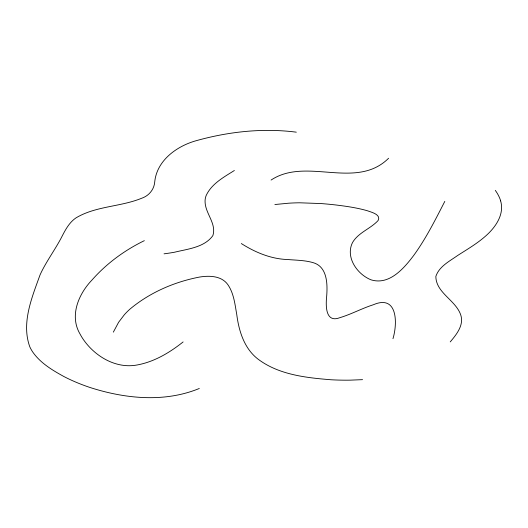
<?xml version="1.0" encoding="UTF-8"?>
<svg xmlns="http://www.w3.org/2000/svg" width="528" height="528" viewBox="0 0 528 528"><rect width="100%" height="100%" fill="white"/><g stroke="black" fill="none" stroke-linecap="round" stroke-linejoin="round"><path stroke-width="0.79" d="M392.971 338.672C397.584 323.552 397.815 294.136 373.303 304.768C361.911 308.372 351.364 314.233 339.913 317.658C325.142 323.42 325.71 305.197 326.7 295.951C327.598 283.932 327.327 266.726 313.203 262.673C305.019 260.258 296.406 260.258 287.971 259.545C271.168 259.083 255.341 252.457 241.329 243.553M113.335 332.145L118.622 322.258L124.364 314.714A114.556 66.139 0 0 1 129.855 309.197C149.648 292.604 174.299 281.893 199.571 277.055C209.365 275.451 221.522 275.715 227.852 284.651C233.904 293.403 234.934 304.333 236.762 314.53C238.867 331.003 244.22 348.434 257.882 359.014C278.639 374.735 305.851 377.738 331.023 379.757A155.397 89.714 0 0 0 350.183 380.153L362.551 379.658M444.8 201.392C435.296 219.872 425.957 238.564 413.721 255.427C403.927 268.402 389.354 285.476 371.092 279.847C357.251 274.402 345.173 257.242 352.526 242.537C358.42 232.445 370.498 228.848 378.121 220.513C381.289 214.474 371.349 212.216 367.349 210.745C356.987 207.761 346.276 206.237 335.59 204.943A215.345 124.331 0 0 0 321.057 203.564L299.673 202.792A116.635 67.34 0 0 0 288.638 203.207L274.877 204.527M450.232 341.906C456.43 334.561 464.178 325.136 460.72 314.873C455.684 300.115 435.996 292.908 435.844 276.415C439.157 266.429 449.447 261.294 457.505 255.585C466.798 249.599 476.434 244.015 484.816 236.749C494.941 228.136 504.735 214.856 500.623 200.858M183.11 341.939C169.25 352.961 153.325 362.419 135.597 365.237C116.53 368.155 97.759 357.746 86.084 343.16A123.677 71.405 0 0 1 79.979 333.907C69.247 315.691 78.672 293.832 92.07 279.939A258.601 149.299 0 0 1 99.785 271.801C112.781 259.057 127.974 248.622 144.335 240.669M388.608 158.255C356.017 190.502 306.511 156.565 271.088 180.055M234.366 170.504C223.832 177.151 211.695 183.658 206.197 195.439A45.005 25.984 0 0 0 205.088 202.046C205.451 213.708 216.757 223.753 212.857 235.64C204.296 247.513 187.763 248.952 174.55 252.219A128.462 74.164 0 0 1 164.043 253.829M199.307 388.476C164.564 402.791 125.083 398.772 90.083 387.512A155.687 89.885 0 0 1 63.875 376.517C52.331 370.181 40.385 363.04 32.71 351.985A80.929 46.721 0 0 1 29.753 346.685C21.193 322.872 31.904 297.587 39.996 275.035A249.896 144.276 0 0 1 42.649 269.551C48.259 258.852 55.308 248.992 61.004 238.346C64.865 230.861 68.752 222.829 75.926 217.932C95.812 205.96 120.278 206.963 141.464 198.33C148.698 195.994 154.051 189.71 154.704 182.14C156.704 160.585 176.609 146.203 196.027 140.745C228.419 131.663 262.852 127.855 296.32 132.172M495.31 190.384A86.104 49.711 0 0 1 500.663 200.851"/></g></svg>
